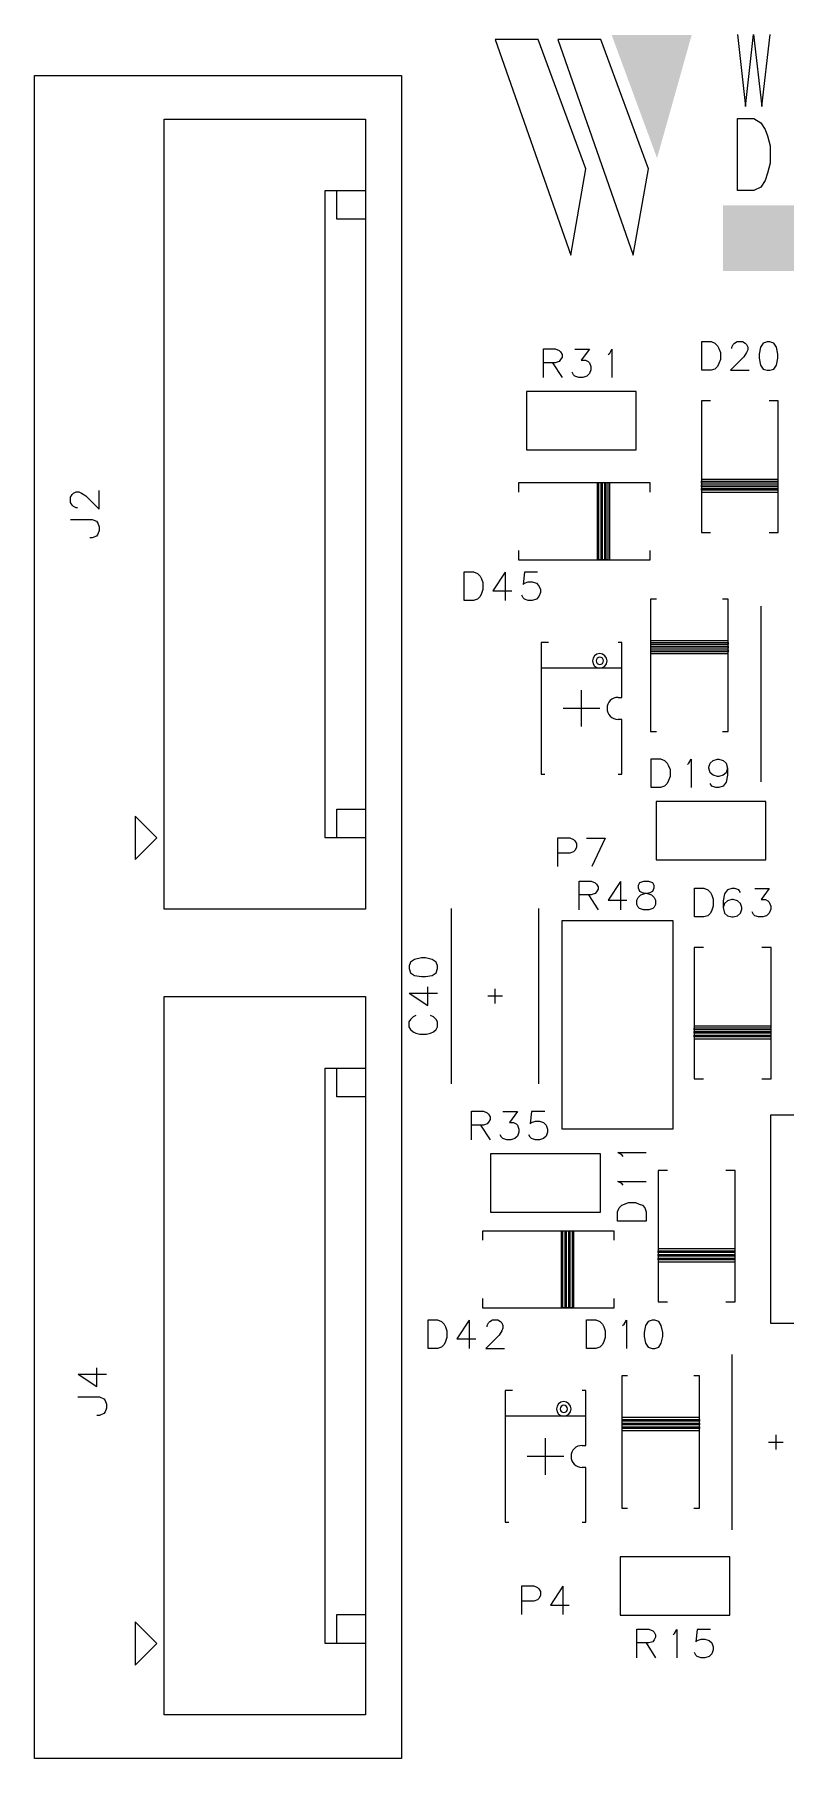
# Model space of a CAD drawing. Extents: x 295 to 953, y 10 to 290.
# Drawn here: x 617.7 to 660.7, y 94.9 to 193.8 of the extents above; entities that cross this region are included whole.
import ezdxf

# ---------------------------------------------------------------- set-up
doc = ezdxf.new("R2010")
doc.units = 0
doc.header["$LTSCALE"] = 5
doc.header["$MEASUREMENT"] = 0
doc.layers.add('13_C-SILK_GBR', color=7, linetype='CONTINUOUS')

msp = doc.modelspace()

# ---------------------------------------------------------------- linework, layer by layer
at = {"layer": '13_C-SILK_GBR'}
for p, q in [((646.553, 193.487), (644.078, 193.487)), ((644.078, 193.487), (648.409, 181.112)), ((649.275, 186.062), (646.553, 193.487)), ((650.141, 193.487), (647.666, 193.487)), ((647.666, 193.487), (651.998, 181.112)), ((652.864, 186.062), (650.141, 193.487)), ((657.969, 193.773), (658.419, 189.648)), ((658.419, 189.648), (658.89, 193.773)), ((658.89, 193.773), (659.358, 189.648)), ((659.358, 189.648), (659.847, 193.773)), ((617.678, 191.425), (638.715, 191.425)), ((617.678, 94.9), (617.678, 191.425)), ((638.715, 191.425), (638.715, 94.9)), ((625.103, 188.917), (636.653, 188.917)), ((625.103, 143.608), (625.103, 188.917)), ((636.653, 188.917), (636.653, 143.608)), ((657.969, 188.953), (658.908, 188.953)), ((657.969, 184.828), (657.969, 188.953)), ((658.908, 188.953), (659.302, 188.702)), ((659.302, 188.702), (659.564, 188.328)), ((659.564, 188.328), (659.696, 187.953)), ((659.696, 187.953), (659.847, 187.391)), ((659.847, 187.391), (659.847, 186.391)), ((648.409, 181.112), (649.275, 186.062)), ((651.998, 181.112), (652.864, 186.062)), ((659.847, 186.391), (659.696, 185.828)), ((659.302, 185.016), (658.908, 184.828)), ((659.564, 185.391), (659.302, 185.016)), ((659.696, 185.828), (659.564, 185.391)), ((634.343, 184.825), (636.653, 184.825)), ((634.343, 147.7), (634.343, 184.825)), ((635.003, 184.825), (636.653, 184.825)), ((635.003, 183.175), (635.003, 184.825)), ((636.653, 184.825), (636.653, 147.7)), ((636.653, 184.825), (636.653, 183.175)), ((658.908, 184.828), (657.969, 184.828)), ((636.653, 183.175), (635.003, 183.175)), ((655.916, 176.162), (656.453, 176.162)), ((655.916, 174.512), (655.916, 176.162)), ((656.453, 176.162), (656.679, 176.062)), ((656.679, 176.062), (656.829, 175.912)), ((657.716, 175.988), (657.792, 176.062)), ((657.792, 176.062), (657.943, 176.162)), ((657.943, 176.162), (658.253, 176.162)), ((658.253, 176.162), (658.403, 176.062)), ((658.403, 176.062), (658.479, 175.988)), ((659.442, 176.062), (659.292, 175.837)), ((659.678, 176.138), (659.442, 176.062)), ((659.828, 176.138), (659.678, 176.138)), ((660.053, 176.062), (659.828, 176.138)), ((660.203, 175.837), (660.053, 176.062)), ((646.841, 174.1), (646.841, 175.75)), ((646.841, 175.75), (647.528, 175.75)), ((647.528, 175.75), (647.754, 175.649)), ((647.754, 175.026), (647.528, 174.95)), ((647.754, 175.649), (647.828, 175.575)), ((647.828, 175.125), (647.754, 175.026)), ((647.828, 175.575), (647.914, 175.425)), ((647.914, 175.275), (647.828, 175.125)), ((647.914, 175.425), (647.914, 175.275)), ((648.641, 175.725), (649.478, 175.725)), ((649.478, 175.725), (649.018, 175.1)), ((649.018, 175.1), (649.254, 175.1)), ((649.254, 175.1), (649.404, 175.026)), ((649.404, 175.026), (649.478, 174.95)), ((650.56, 175.425), (650.646, 175.499)), ((650.646, 175.499), (650.775, 175.725)), ((650.775, 175.725), (650.775, 174.1)), ((656.829, 175.912), (656.903, 175.763)), ((656.903, 175.763), (656.989, 175.537)), ((656.989, 175.138), (656.903, 174.912)), ((656.989, 175.537), (656.989, 175.138)), ((658.329, 175.288), (657.566, 174.512)), ((657.642, 175.837), (657.716, 175.988)), ((657.642, 175.763), (657.642, 175.837)), ((658.479, 175.537), (658.329, 175.288)), ((658.479, 175.988), (658.553, 175.837)), ((658.553, 175.687), (658.479, 175.537)), ((658.553, 175.837), (658.553, 175.687)), ((659.292, 175.837), (659.216, 175.438)), ((659.216, 175.438), (659.216, 175.212)), ((659.216, 175.212), (659.292, 174.813)), ((660.289, 175.438), (660.203, 175.837)), ((660.203, 174.813), (660.289, 175.212)), ((660.289, 175.212), (660.289, 175.438)), ((647.528, 174.95), (646.841, 174.95)), ((647.368, 174.95), (647.914, 174.1)), ((648.567, 174.25), (648.491, 174.4)), ((648.641, 174.174), (648.567, 174.25)), ((648.868, 174.1), (648.641, 174.174)), ((649.103, 174.1), (648.868, 174.1)), ((649.328, 174.174), (649.103, 174.1)), ((649.478, 174.324), (649.328, 174.174)), ((649.478, 174.95), (649.564, 174.725)), ((649.564, 174.55), (649.478, 174.324)), ((649.564, 174.725), (649.564, 174.55)), ((656.453, 174.512), (655.916, 174.512)), ((656.679, 174.587), (656.453, 174.512)), ((656.829, 174.737), (656.679, 174.587)), ((656.903, 174.912), (656.829, 174.737)), ((657.566, 174.512), (658.639, 174.512)), ((659.292, 174.813), (659.442, 174.587)), ((659.442, 174.587), (659.678, 174.512)), ((659.678, 174.512), (659.828, 174.512)), ((659.828, 174.512), (660.053, 174.587)), ((660.053, 174.587), (660.203, 174.813)), ((645.884, 173.301), (645.884, 169.949)), ((652.171, 173.301), (645.884, 173.301)), ((652.171, 169.949), (652.171, 173.301)), ((655.903, 172.765), (655.903, 165.221)), ((656.426, 172.765), (655.903, 172.765)), ((660.304, 172.765), (659.779, 172.765)), ((660.304, 165.221), (660.304, 172.765)), ((645.884, 169.949), (652.171, 169.949)), ((660.304, 168.259), (655.903, 168.259)), ((655.903, 168.155), (660.304, 168.155)), ((655.903, 168.049), (655.903, 168.155)), ((660.304, 168.155), (660.304, 168.259)), ((619.74, 167.238), (619.841, 167.388)), ((619.74, 166.927), (619.74, 167.238)), ((619.841, 167.388), (619.915, 167.464)), ((619.915, 167.464), (620.065, 167.538)), ((620.065, 167.538), (620.215, 167.538)), ((620.215, 167.538), (620.365, 167.464)), ((620.365, 167.464), (620.615, 167.314)), ((620.615, 167.314), (621.39, 166.551)), ((621.39, 166.551), (621.39, 167.624)), ((645.414, 168.051), (645.414, 167.526)), ((652.958, 168.051), (645.414, 168.051)), ((649.919, 168.051), (649.919, 163.651)), ((650.024, 168.051), (649.919, 168.051)), ((650.024, 163.651), (650.024, 168.051)), ((650.128, 168.051), (650.128, 163.651)), ((650.234, 168.051), (650.128, 168.051)), ((650.234, 163.651), (650.234, 168.051)), ((650.338, 168.051), (650.338, 163.651)), ((650.443, 168.051), (650.338, 168.051)), ((650.443, 163.651), (650.443, 168.051)), ((650.547, 168.051), (650.547, 163.651)), ((650.653, 168.051), (650.547, 168.051)), ((650.653, 163.651), (650.653, 168.051)), ((652.958, 167.526), (652.958, 168.051)), ((660.304, 168.049), (655.903, 168.049)), ((655.903, 167.945), (660.304, 167.945)), ((655.903, 167.84), (655.903, 167.945)), ((660.304, 167.84), (655.903, 167.84)), ((655.903, 167.736), (660.304, 167.736)), ((655.903, 167.63), (655.903, 167.736)), ((660.304, 167.63), (655.903, 167.63)), ((655.903, 167.526), (660.304, 167.526)), ((660.304, 167.945), (660.304, 168.049)), ((660.304, 167.736), (660.304, 167.84)), ((660.304, 167.526), (660.304, 167.63)), ((619.841, 166.777), (619.74, 166.927)), ((619.915, 166.701), (619.841, 166.777)), ((620.065, 166.627), (619.915, 166.701)), ((620.139, 166.627), (620.065, 166.627)), ((619.74, 165.964), (620.991, 165.964)), ((620.991, 165.964), (621.24, 165.857)), ((621.24, 165.857), (621.316, 165.749)), ((621.316, 165.749), (621.39, 165.545)), ((621.39, 165.32), (621.316, 165.116)), ((621.39, 165.545), (621.39, 165.32)), ((655.903, 165.221), (656.426, 165.221)), ((659.779, 165.221), (660.304, 165.221)), ((620.991, 164.901), (620.841, 164.901)), ((621.24, 165.008), (620.991, 164.901)), ((621.316, 165.116), (621.24, 165.008)), ((645.414, 164.174), (645.414, 163.651)), ((652.958, 163.651), (652.958, 164.174)), ((645.414, 163.651), (652.958, 163.651)), ((650.128, 163.651), (650.024, 163.651)), ((650.338, 163.651), (650.234, 163.651)), ((650.547, 163.651), (650.443, 163.651)), ((642.304, 162.962), (642.84, 162.962)), ((642.304, 161.312), (642.304, 162.962)), ((642.84, 162.962), (643.066, 162.862)), ((643.066, 162.862), (643.216, 162.712)), ((643.216, 162.712), (643.291, 162.563)), ((643.291, 162.563), (643.376, 162.337)), ((643.376, 162.337), (643.376, 161.938)), ((644.662, 162.938), (643.954, 161.862)), ((644.662, 162.938), (644.662, 161.312)), ((645.754, 162.938), (645.68, 162.238)), ((645.68, 162.238), (645.754, 162.312)), ((646.516, 162.938), (645.754, 162.938)), ((645.754, 162.312), (645.98, 162.388)), ((645.98, 162.388), (646.204, 162.388)), ((646.204, 162.388), (646.44, 162.312)), ((646.44, 162.312), (646.591, 162.162)), ((646.591, 162.162), (646.676, 161.938)), ((642.84, 161.312), (642.304, 161.312)), ((643.066, 161.387), (642.84, 161.312)), ((643.216, 161.537), (643.066, 161.387)), ((643.291, 161.712), (643.216, 161.537)), ((643.376, 161.938), (643.291, 161.712)), ((643.954, 161.862), (645.026, 161.862)), ((645.68, 161.463), (645.604, 161.613)), ((645.754, 161.387), (645.68, 161.463)), ((645.98, 161.312), (645.754, 161.387)), ((646.204, 161.312), (645.98, 161.312)), ((646.44, 161.387), (646.204, 161.312)), ((646.591, 161.537), (646.44, 161.387)), ((646.676, 161.763), (646.591, 161.537)), ((646.676, 161.938), (646.676, 161.763)), ((653.318, 161.395), (652.988, 161.395)), ((652.988, 161.395), (652.988, 153.805)), ((657.443, 161.395), (657.113, 161.395)), ((657.443, 153.805), (657.443, 161.395)), ((659.3, 160.979), (659.3, 150.921)), ((646.723, 158.897), (646.723, 151.353)), ((647.142, 158.897), (646.723, 158.897)), ((651.333, 158.897), (651.123, 158.897)), ((651.333, 155.754), (651.333, 158.897)), ((657.443, 159.002), (652.988, 159.002)), ((652.988, 159.002), (652.988, 158.899)), ((652.988, 158.899), (657.443, 158.899)), ((657.443, 158.793), (652.988, 158.793)), ((652.988, 158.793), (652.988, 158.689)), ((652.988, 158.689), (657.443, 158.689)), ((657.443, 158.583), (652.988, 158.583)), ((652.988, 158.583), (652.988, 158.479)), ((652.988, 158.479), (657.443, 158.479)), ((657.443, 158.374), (652.988, 158.374)), ((652.988, 158.374), (652.988, 158.27)), ((652.988, 158.27), (657.443, 158.27)), ((657.443, 158.899), (657.443, 158.793)), ((657.443, 158.689), (657.443, 158.583)), ((657.443, 158.479), (657.443, 158.374)), ((651.333, 157.43), (646.723, 157.43)), ((649.028, 154.077), (649.028, 156.173)), ((651.123, 155.754), (651.333, 155.754)), ((650.075, 155.125), (647.98, 155.125)), ((651.333, 154.496), (651.123, 154.496)), ((651.333, 151.353), (651.333, 154.496)), ((652.988, 153.805), (653.318, 153.805)), ((657.113, 153.805), (657.443, 153.805)), ((646.723, 151.353), (646.932, 151.353)), ((651.123, 151.353), (651.333, 151.353)), ((653.029, 152.237), (653.565, 152.237)), ((653.029, 150.587), (653.029, 152.237)), ((653.565, 152.237), (653.791, 152.137)), ((653.791, 152.137), (653.941, 151.987)), ((653.941, 151.987), (654.016, 151.838)), ((654.016, 151.838), (654.101, 151.612)), ((654.101, 151.612), (654.101, 151.213)), ((655.098, 151.912), (655.184, 151.987)), ((655.184, 151.987), (655.312, 152.213)), ((655.312, 152.213), (655.312, 150.587)), ((656.329, 151.762), (656.405, 151.987)), ((656.329, 151.688), (656.329, 151.762)), ((656.405, 151.437), (656.329, 151.688)), ((656.405, 151.987), (656.576, 152.137)), ((656.576, 151.287), (656.405, 151.437)), ((656.576, 152.137), (656.822, 152.213)), ((656.822, 151.213), (656.576, 151.287)), ((656.822, 152.213), (656.898, 152.213)), ((656.898, 152.213), (657.155, 152.137)), ((657.155, 151.287), (656.898, 151.213)), ((657.155, 152.137), (657.316, 151.987)), ((657.316, 151.437), (657.155, 151.287)), ((657.316, 151.987), (657.401, 151.688)), ((657.401, 151.688), (657.316, 151.437)), ((657.401, 151.287), (657.316, 150.888)), ((657.401, 151.688), (657.401, 151.287)), ((653.565, 150.587), (653.029, 150.587)), ((653.791, 150.662), (653.565, 150.587)), ((653.941, 150.812), (653.791, 150.662)), ((654.016, 150.987), (653.941, 150.812)), ((654.101, 151.213), (654.016, 150.987)), ((656.491, 150.662), (656.405, 150.812)), ((656.736, 150.587), (656.491, 150.662)), ((656.898, 150.587), (656.736, 150.587)), ((656.898, 151.213), (656.822, 151.213)), ((657.155, 150.662), (656.898, 150.587)), ((657.316, 150.888), (657.155, 150.662)), ((635.003, 149.35), (636.653, 149.35)), ((635.003, 147.7), (635.003, 149.35)), ((636.653, 149.35), (636.653, 147.7)), ((659.596, 149.789), (653.309, 149.789)), ((653.309, 149.789), (653.309, 146.436)), ((659.596, 146.436), (659.596, 149.789)), ((623.453, 148.937), (623.453, 146.462)), ((624.69, 147.7), (623.453, 148.937)), ((623.453, 146.462), (624.69, 147.7)), ((636.653, 147.7), (634.343, 147.7)), ((636.653, 147.7), (635.003, 147.7)), ((647.666, 146.05), (647.666, 147.7)), ((647.666, 147.7), (648.353, 147.7)), ((648.353, 147.7), (648.579, 147.599)), ((648.579, 147.599), (648.653, 147.525)), ((648.653, 147.525), (648.739, 147.375)), ((648.739, 147.375), (648.739, 147.151)), ((649.316, 147.675), (650.389, 147.675)), ((650.389, 147.675), (649.617, 146.05)), ((648.353, 146.825), (647.666, 146.825)), ((648.579, 146.9), (648.353, 146.825)), ((648.653, 146.976), (648.579, 146.9)), ((648.739, 147.151), (648.653, 146.976)), ((653.309, 146.436), (659.596, 146.436)), ((648.904, 143.575), (648.904, 145.225)), ((648.904, 145.225), (649.59, 145.225)), ((649.59, 144.425), (648.904, 144.425)), ((649.43, 144.425), (649.976, 143.575)), ((649.59, 145.225), (649.816, 145.124)), ((649.816, 144.501), (649.59, 144.425)), ((649.816, 145.124), (649.891, 145.05)), ((649.891, 144.6), (649.816, 144.501)), ((649.891, 145.05), (649.976, 144.9)), ((649.976, 144.75), (649.891, 144.6)), ((649.976, 144.9), (649.976, 144.75)), ((651.262, 145.2), (650.554, 144.124)), ((651.262, 145.2), (651.262, 143.575)), ((652.354, 145.124), (652.28, 144.974)), ((652.28, 144.974), (652.28, 144.826)), ((652.28, 144.826), (652.354, 144.651)), ((652.28, 144.275), (652.43, 144.425)), ((652.58, 145.2), (652.354, 145.124)), ((652.354, 144.651), (652.504, 144.575)), ((652.43, 144.425), (652.654, 144.501)), ((652.504, 144.575), (652.816, 144.501)), ((652.89, 145.2), (652.58, 145.2)), ((652.654, 144.501), (652.966, 144.575)), ((652.816, 144.501), (653.04, 144.425)), ((653.116, 145.124), (652.89, 145.2)), ((652.966, 144.575), (653.116, 144.651)), ((653.04, 144.425), (653.191, 144.275)), ((653.191, 144.974), (653.116, 145.124)), ((653.116, 144.651), (653.191, 144.826)), ((653.191, 144.826), (653.191, 144.974)), ((655.504, 144.812), (656.04, 144.812)), ((655.504, 143.162), (655.504, 144.812)), ((656.04, 144.812), (656.266, 144.712)), ((656.266, 144.712), (656.416, 144.562)), ((656.416, 144.562), (656.491, 144.413)), ((656.491, 144.413), (656.576, 144.187)), ((657.23, 144.487), (657.154, 144.088)), ((657.401, 144.712), (657.23, 144.487)), ((657.647, 144.788), (657.401, 144.712)), ((657.809, 144.788), (657.647, 144.788)), ((658.055, 144.712), (657.809, 144.788)), ((658.141, 144.562), (658.055, 144.712)), ((658.954, 144.788), (659.791, 144.788)), ((659.791, 144.788), (659.33, 144.162)), ((636.653, 143.608), (625.103, 143.608)), ((641.563, 143.654), (641.563, 133.596)), ((646.592, 133.596), (646.592, 143.654)), ((650.554, 144.124), (651.626, 144.124)), ((652.204, 144.124), (652.28, 144.275)), ((652.204, 143.875), (652.204, 144.124)), ((652.28, 143.725), (652.204, 143.875)), ((652.354, 143.649), (652.28, 143.725)), ((652.58, 143.575), (652.354, 143.649)), ((652.89, 143.575), (652.58, 143.575)), ((653.116, 143.649), (652.89, 143.575)), ((653.191, 143.725), (653.116, 143.649)), ((653.191, 144.275), (653.276, 144.124)), ((653.276, 143.875), (653.191, 143.725)), ((653.276, 144.124), (653.276, 143.875)), ((656.416, 143.387), (656.266, 143.237)), ((656.491, 143.562), (656.416, 143.387)), ((656.576, 143.788), (656.491, 143.562)), ((656.576, 144.187), (656.576, 143.788)), ((657.154, 144.088), (657.154, 143.712)), ((657.23, 143.938), (657.154, 143.712)), ((657.154, 143.712), (657.23, 143.387)), ((657.401, 144.088), (657.23, 143.938)), ((657.23, 143.387), (657.401, 143.237)), ((657.647, 144.162), (657.401, 144.088)), ((657.723, 144.162), (657.647, 144.162)), ((657.969, 144.088), (657.723, 144.162)), ((658.141, 143.938), (657.969, 144.088)), ((657.969, 143.237), (658.141, 143.387)), ((658.226, 143.712), (658.141, 143.938)), ((658.141, 143.387), (658.226, 143.613)), ((658.226, 143.613), (658.226, 143.712)), ((658.88, 143.313), (658.804, 143.463)), ((659.33, 144.162), (659.566, 144.162)), ((659.566, 144.162), (659.716, 144.088)), ((659.791, 143.387), (659.64, 143.237)), ((659.716, 144.088), (659.791, 144.012)), ((659.791, 144.012), (659.876, 143.788)), ((659.876, 143.613), (659.791, 143.387)), ((659.876, 143.788), (659.876, 143.613)), ((647.914, 130.994), (647.914, 142.956)), ((647.914, 142.956), (654.266, 142.956)), ((654.266, 142.956), (654.266, 130.994)), ((656.04, 143.162), (655.504, 143.162)), ((656.266, 143.237), (656.04, 143.162)), ((657.401, 143.237), (657.647, 143.162)), ((657.647, 143.162), (657.723, 143.162)), ((657.723, 143.162), (657.969, 143.237)), ((658.954, 143.237), (658.88, 143.313)), ((659.18, 143.162), (658.954, 143.237)), ((659.416, 143.162), (659.18, 143.162)), ((659.64, 143.237), (659.416, 143.162)), ((655.491, 141.415), (655.491, 133.871)), ((656.014, 141.415), (655.491, 141.415)), ((659.891, 141.415), (659.366, 141.415)), ((659.891, 133.871), (659.891, 141.415)), ((639.228, 140.575), (639.152, 140.351)), ((639.453, 140.725), (639.228, 140.575)), ((639.852, 140.811), (639.453, 140.725)), ((640.078, 140.811), (639.852, 140.811)), ((640.477, 140.725), (640.078, 140.811)), ((640.703, 140.575), (640.477, 140.725)), ((640.778, 140.351), (640.703, 140.575)), ((639.152, 140.351), (639.152, 140.201)), ((639.152, 140.201), (639.228, 139.965)), ((639.228, 139.965), (639.453, 139.815)), ((639.453, 139.815), (639.852, 139.739)), ((639.852, 139.739), (640.078, 139.739)), ((640.078, 139.739), (640.477, 139.815)), ((640.477, 139.815), (640.703, 139.965)), ((640.703, 139.965), (640.778, 140.201)), ((640.778, 140.201), (640.778, 140.351)), ((625.103, 138.592), (636.653, 138.592)), ((625.103, 97.408), (625.103, 138.592)), ((636.653, 138.592), (636.653, 97.408)), ((639.152, 138.797), (640.228, 138.089)), ((639.152, 138.797), (640.778, 138.797)), ((640.228, 138.089), (640.228, 139.161)), ((644.497, 138.625), (643.658, 138.625)), ((644.078, 138.206), (644.078, 139.044)), ((639.378, 137.437), (639.228, 137.287)), ((639.527, 137.511), (639.378, 137.437)), ((640.553, 137.437), (640.378, 137.511)), ((640.703, 137.287), (640.553, 137.437)), ((639.228, 137.287), (639.128, 137.147)), ((639.128, 137.147), (639.128, 136.858)), ((639.128, 136.858), (639.228, 136.718)), ((639.228, 136.718), (639.378, 136.579)), ((639.378, 136.579), (639.527, 136.503)), ((639.527, 136.503), (639.753, 136.439)), ((640.152, 136.439), (640.378, 136.503)), ((640.378, 136.503), (640.553, 136.579)), ((640.553, 136.579), (640.703, 136.718)), ((640.778, 137.147), (640.703, 137.287)), ((640.703, 136.718), (640.778, 136.858)), ((640.778, 136.858), (640.778, 137.147)), ((659.891, 136.909), (655.491, 136.909)), ((655.491, 136.805), (659.891, 136.805)), ((655.491, 136.699), (655.491, 136.805)), ((659.891, 136.699), (655.491, 136.699)), ((655.491, 136.595), (659.891, 136.595)), ((655.491, 136.49), (655.491, 136.595)), ((659.891, 136.49), (655.491, 136.49)), ((659.891, 136.805), (659.891, 136.909)), ((659.891, 136.595), (659.891, 136.699)), ((659.891, 136.386), (659.891, 136.49)), ((639.753, 136.439), (640.152, 136.439)), ((655.491, 136.386), (659.891, 136.386)), ((655.491, 136.28), (655.491, 136.386)), ((659.891, 136.28), (655.491, 136.28)), ((655.491, 136.176), (659.891, 136.176)), ((659.891, 136.176), (659.891, 136.28)), ((634.343, 134.5), (636.653, 134.5)), ((634.343, 101.5), (634.343, 134.5)), ((635.003, 134.5), (636.653, 134.5)), ((635.003, 132.85), (635.003, 134.5)), ((636.653, 134.5), (636.653, 101.5)), ((636.653, 134.5), (636.653, 132.85)), ((655.491, 133.871), (656.014, 133.871)), ((659.366, 133.871), (659.891, 133.871)), ((636.653, 132.85), (635.003, 132.85)), ((642.716, 130.375), (642.716, 132.025)), ((642.716, 132.025), (643.403, 132.025)), ((643.403, 132.025), (643.629, 131.924)), ((643.629, 131.924), (643.703, 131.85)), ((643.703, 131.85), (643.789, 131.7)), ((643.789, 131.55), (643.703, 131.4)), ((643.789, 131.7), (643.789, 131.55)), ((644.516, 132), (645.353, 132)), ((645.353, 132), (644.893, 131.375)), ((646.166, 132), (646.092, 131.301)), ((646.929, 132), (646.166, 132)), ((659.876, 119.856), (659.876, 131.819)), ((659.876, 131.819), (666.229, 131.819)), ((643.403, 131.225), (642.716, 131.225)), ((643.243, 131.225), (643.789, 130.375)), ((643.629, 131.301), (643.403, 131.225)), ((643.703, 131.4), (643.629, 131.301)), ((644.442, 130.525), (644.366, 130.675)), ((644.516, 130.449), (644.442, 130.525)), ((644.893, 131.375), (645.129, 131.375)), ((645.129, 131.375), (645.279, 131.301)), ((645.353, 130.599), (645.203, 130.449)), ((645.279, 131.301), (645.353, 131.225)), ((645.353, 131.225), (645.439, 131)), ((645.439, 130.825), (645.353, 130.599)), ((645.439, 131), (645.439, 130.825)), ((646.092, 130.525), (646.016, 130.675)), ((646.092, 131.301), (646.166, 131.375)), ((646.166, 130.449), (646.092, 130.525)), ((646.166, 131.375), (646.393, 131.451)), ((646.393, 131.451), (646.617, 131.451)), ((646.617, 131.451), (646.853, 131.375)), ((646.853, 131.375), (647.003, 131.225)), ((647.003, 130.599), (646.853, 130.449)), ((647.003, 131.225), (647.089, 131)), ((647.089, 130.825), (647.003, 130.599)), ((647.089, 131), (647.089, 130.825)), ((654.266, 130.994), (647.914, 130.994)), ((643.822, 129.576), (643.822, 126.224)), ((650.108, 129.576), (643.822, 129.576)), ((644.743, 130.375), (644.516, 130.449)), ((644.978, 130.375), (644.743, 130.375)), ((645.203, 130.449), (644.978, 130.375)), ((646.393, 130.375), (646.166, 130.449)), ((646.617, 130.375), (646.393, 130.375)), ((646.853, 130.449), (646.617, 130.375)), ((650.108, 126.224), (650.108, 129.576)), ((651.341, 129.519), (651.115, 129.647)), ((651.115, 129.647), (652.74, 129.647)), ((651.415, 129.433), (651.341, 129.519)), ((653.428, 128.628), (653.428, 121.084)), ((653.951, 128.628), (653.428, 128.628)), ((657.829, 128.628), (657.304, 128.628)), ((657.829, 121.084), (657.829, 128.628)), ((651.341, 127.869), (651.115, 127.997)), ((651.115, 127.997), (652.74, 127.997)), ((651.415, 127.783), (651.341, 127.869)), ((651.191, 126.476), (651.341, 126.626)), ((651.341, 126.626), (651.489, 126.7)), ((651.489, 126.7), (651.715, 126.786)), ((651.715, 126.786), (652.115, 126.786)), ((652.115, 126.786), (652.341, 126.7)), ((652.341, 126.7), (652.516, 126.626)), ((652.516, 126.626), (652.666, 126.476)), ((643.822, 126.224), (650.108, 126.224)), ((651.09, 126.25), (651.191, 126.476)), ((651.09, 125.714), (651.09, 126.25)), ((652.74, 125.714), (651.09, 125.714)), ((652.666, 126.476), (652.74, 126.25)), ((652.74, 126.25), (652.74, 125.714)), ((643.352, 125.151), (643.352, 124.626)), ((650.895, 125.151), (643.352, 125.151)), ((647.856, 125.151), (647.856, 120.751)), ((647.962, 125.151), (647.856, 125.151)), ((647.962, 120.751), (647.962, 125.151)), ((648.066, 125.151), (648.066, 120.751)), ((648.171, 125.151), (648.066, 125.151)), ((648.171, 120.751), (648.171, 125.151)), ((648.275, 125.151), (648.275, 120.751)), ((648.381, 125.151), (648.275, 125.151)), ((648.381, 120.751), (648.381, 125.151)), ((648.485, 125.151), (648.485, 120.751)), ((648.59, 125.151), (648.485, 125.151)), ((648.59, 120.751), (648.59, 125.151)), ((650.895, 124.626), (650.895, 125.151)), ((657.829, 124.121), (653.428, 124.121)), ((653.428, 124.018), (657.829, 124.018)), ((653.428, 123.912), (653.428, 124.018)), ((657.829, 123.912), (653.428, 123.912)), ((653.428, 123.808), (657.829, 123.808)), ((653.428, 123.702), (653.428, 123.808)), ((657.829, 123.702), (653.428, 123.702)), ((653.428, 123.598), (657.829, 123.598)), ((653.428, 123.493), (653.428, 123.598)), ((657.829, 124.018), (657.829, 124.121)), ((657.829, 123.808), (657.829, 123.912)), ((657.829, 123.598), (657.829, 123.702)), ((657.829, 123.493), (653.428, 123.493)), ((653.428, 123.389), (657.829, 123.389)), ((657.829, 123.389), (657.829, 123.493)), ((643.352, 121.274), (643.352, 120.751)), ((643.352, 120.751), (650.895, 120.751)), ((648.066, 120.751), (647.962, 120.751)), ((648.275, 120.751), (648.171, 120.751)), ((648.485, 120.751), (648.381, 120.751)), ((650.895, 120.751), (650.895, 121.274)), ((653.428, 121.084), (653.951, 121.084)), ((657.304, 121.084), (657.829, 121.084)), ((640.241, 120.062), (640.778, 120.062)), ((640.241, 118.412), (640.241, 120.062)), ((640.778, 120.062), (641.004, 119.962)), ((641.004, 119.962), (641.154, 119.812)), ((641.154, 119.812), (641.228, 119.663)), ((641.228, 119.663), (641.314, 119.437)), ((642.599, 120.038), (641.891, 118.962)), ((642.599, 120.038), (642.599, 118.412)), ((643.617, 119.737), (643.691, 119.888)), ((643.617, 119.663), (643.617, 119.737)), ((643.691, 119.888), (643.767, 119.962)), ((643.767, 119.962), (643.918, 120.062)), ((643.918, 120.062), (644.228, 120.062)), ((644.228, 120.062), (644.378, 119.962)), ((644.378, 119.962), (644.454, 119.888)), ((644.454, 119.888), (644.528, 119.737)), ((644.528, 119.737), (644.528, 119.587)), ((649.316, 120.062), (649.853, 120.062)), ((649.316, 118.412), (649.316, 120.062)), ((649.853, 120.062), (650.079, 119.962)), ((650.079, 119.962), (650.229, 119.812)), ((650.229, 119.812), (650.303, 119.663)), ((650.303, 119.663), (650.389, 119.437)), ((651.385, 119.737), (651.471, 119.812)), ((651.471, 119.812), (651.6, 120.038)), ((651.6, 120.038), (651.6, 118.412)), ((652.692, 119.737), (652.616, 119.338)), ((652.842, 119.962), (652.692, 119.737)), ((653.078, 120.038), (652.842, 119.962)), ((653.228, 120.038), (653.078, 120.038)), ((653.453, 119.962), (653.228, 120.038)), ((653.603, 119.737), (653.453, 119.962)), ((653.689, 119.338), (653.603, 119.737)), ((666.229, 119.856), (659.876, 119.856)), ((641.228, 118.812), (641.154, 118.637)), ((641.314, 119.038), (641.228, 118.812)), ((641.314, 119.437), (641.314, 119.038)), ((641.891, 118.962), (642.964, 118.962)), ((644.304, 119.188), (643.541, 118.412)), ((644.454, 119.437), (644.304, 119.188)), ((644.528, 119.587), (644.454, 119.437)), ((650.303, 118.812), (650.229, 118.637)), ((650.389, 119.038), (650.303, 118.812)), ((650.389, 119.437), (650.389, 119.038)), ((652.616, 119.338), (652.616, 119.112)), ((652.616, 119.112), (652.692, 118.713)), ((652.692, 118.713), (652.842, 118.487)), ((653.453, 118.487), (653.603, 118.713)), ((653.603, 118.713), (653.689, 119.112)), ((653.689, 119.112), (653.689, 119.338)), ((640.778, 118.412), (640.241, 118.412)), ((641.004, 118.487), (640.778, 118.412)), ((641.154, 118.637), (641.004, 118.487)), ((643.541, 118.412), (644.614, 118.412)), ((649.853, 118.412), (649.316, 118.412)), ((650.079, 118.487), (649.853, 118.412)), ((650.229, 118.637), (650.079, 118.487)), ((652.842, 118.487), (653.078, 118.412)), ((653.078, 118.412), (653.228, 118.412)), ((653.228, 118.412), (653.453, 118.487)), ((657.65, 118.079), (657.65, 108.021)), ((620.177, 116.934), (621.253, 116.226)), ((620.177, 116.934), (621.803, 116.934)), ((621.253, 116.226), (621.253, 117.299)), ((651.668, 116.845), (651.338, 116.845)), ((651.338, 116.845), (651.338, 109.255)), ((655.793, 116.845), (655.463, 116.845)), ((655.793, 109.255), (655.793, 116.845)), ((644.66, 115.997), (644.66, 108.453)), ((645.079, 115.997), (644.66, 115.997)), ((649.27, 115.997), (649.061, 115.997)), ((649.27, 112.854), (649.27, 115.997)), ((620.153, 115.639), (621.403, 115.639)), ((621.403, 115.639), (621.652, 115.532)), ((621.652, 115.532), (621.728, 115.424)), ((621.728, 114.791), (621.652, 114.683)), ((621.728, 115.424), (621.803, 115.22)), ((621.803, 114.995), (621.728, 114.791)), ((621.803, 115.22), (621.803, 114.995)), ((621.403, 114.576), (621.253, 114.576)), ((621.652, 114.683), (621.403, 114.576)), ((649.27, 114.53), (644.66, 114.53)), ((655.793, 114.452), (651.338, 114.452)), ((651.338, 114.452), (651.338, 114.349)), ((651.338, 114.349), (655.793, 114.349)), ((655.793, 114.243), (651.338, 114.243)), ((651.338, 114.243), (651.338, 114.139)), ((651.338, 114.139), (655.793, 114.139)), ((655.793, 114.033), (651.338, 114.033)), ((651.338, 114.033), (651.338, 113.929)), ((651.338, 113.929), (655.793, 113.929)), ((655.793, 113.824), (651.338, 113.824)), ((651.338, 113.824), (651.338, 113.72)), ((651.338, 113.72), (655.793, 113.72)), ((655.793, 114.349), (655.793, 114.243)), ((655.793, 114.139), (655.793, 114.033)), ((655.793, 113.929), (655.793, 113.824)), ((646.965, 111.177), (646.965, 113.273)), ((649.061, 112.854), (649.27, 112.854)), ((659.746, 113.05), (660.584, 113.05)), ((660.165, 113.469), (660.165, 112.631)), ((648.013, 112.225), (645.917, 112.225)), ((649.27, 111.596), (649.061, 111.596)), ((649.27, 108.453), (649.27, 111.596)), ((651.338, 109.255), (651.668, 109.255)), ((655.463, 109.255), (655.793, 109.255)), ((644.66, 108.453), (644.87, 108.453)), ((649.061, 108.453), (649.27, 108.453)), ((657.533, 106.476), (651.247, 106.476)), ((651.247, 106.476), (651.247, 103.124)), ((657.533, 103.124), (657.533, 106.476)), ((645.604, 103.15), (645.604, 104.8)), ((645.604, 104.8), (646.29, 104.8)), ((646.29, 103.925), (645.604, 103.925)), ((646.29, 104.8), (646.516, 104.699)), ((646.516, 104), (646.29, 103.925)), ((646.516, 104.699), (646.591, 104.625)), ((646.591, 104.076), (646.516, 104)), ((646.591, 104.625), (646.676, 104.475)), ((646.676, 104.251), (646.591, 104.076)), ((646.676, 104.475), (646.676, 104.251)), ((647.962, 104.775), (647.254, 103.699)), ((647.962, 104.775), (647.962, 103.15)), ((635.003, 103.15), (636.653, 103.15)), ((635.003, 101.5), (635.003, 103.15)), ((636.653, 103.15), (636.653, 101.5)), ((647.254, 103.699), (648.326, 103.699)), ((651.247, 103.124), (657.533, 103.124)), ((623.453, 102.737), (623.453, 100.262)), ((624.69, 101.5), (623.453, 102.737)), ((652.204, 100.675), (652.204, 102.325)), ((652.204, 102.325), (652.89, 102.325)), ((652.89, 102.325), (653.116, 102.224)), ((653.116, 102.224), (653.191, 102.15)), ((653.191, 102.15), (653.276, 102)), ((653.276, 101.85), (653.191, 101.7)), ((653.276, 102), (653.276, 101.85)), ((654.273, 102), (654.359, 102.074)), ((654.359, 102.074), (654.487, 102.3)), ((654.487, 102.3), (654.487, 100.675)), ((655.654, 102.3), (655.58, 101.601)), ((656.416, 102.3), (655.654, 102.3)), ((623.453, 100.262), (624.69, 101.5)), ((636.653, 101.5), (634.343, 101.5)), ((636.653, 101.5), (635.003, 101.5)), ((652.89, 101.525), (652.204, 101.525)), ((652.73, 101.525), (653.276, 100.675)), ((653.116, 101.601), (652.89, 101.525)), ((653.191, 101.7), (653.116, 101.601)), ((655.58, 100.825), (655.504, 100.975)), ((655.58, 101.601), (655.654, 101.675)), ((655.654, 101.675), (655.88, 101.751)), ((655.88, 101.751), (656.104, 101.751)), ((656.104, 101.751), (656.34, 101.675)), ((656.34, 101.675), (656.491, 101.525)), ((656.491, 100.899), (656.34, 100.749)), ((656.491, 101.525), (656.576, 101.3)), ((656.576, 101.125), (656.491, 100.899)), ((656.576, 101.3), (656.576, 101.125)), ((655.654, 100.749), (655.58, 100.825)), ((655.88, 100.675), (655.654, 100.749)), ((656.104, 100.675), (655.88, 100.675)), ((656.34, 100.749), (656.104, 100.675)), ((636.653, 97.408), (625.103, 97.408)), ((638.715, 94.9), (617.678, 94.9))]:
    msp.add_line(p, q, dxfattribs=at)
for centre, radius, start, end in [((650.075, 157.849), 0.419, 0, 180), ((650.075, 157.849), 0.419, 180, 0), ((650.075, 157.849), 0.21, 0, 180), ((650.075, 157.849), 0.21, 180, 0), ((651.123, 155.125), 0.629, 90, 270), ((648.013, 114.949), 0.419, 0, 180), ((648.013, 114.949), 0.419, 180, 0), ((648.013, 114.949), 0.21, 0, 180), ((648.013, 114.949), 0.21, 180, 0), ((649.061, 112.225), 0.629, 90, 270)]:
    msp.add_arc(centre, radius, start, end, dxfattribs=at)
for points in [[(653.359, 186.681), (650.76, 193.735), (653.359, 186.681), (655.339, 193.735)], [(650.76, 193.735), (650.76, 193.735), (655.339, 193.735), (650.76, 193.735)], [(657.134, 180.21), (657.134, 183.982), (693.926, 180.21), (693.926, 183.982)], [(657.134, 183.982), (657.134, 183.982), (693.926, 183.982), (657.134, 183.982)]]:
    msp.add_solid(points, dxfattribs=at)

doc.saveas('drawing.dxf')
